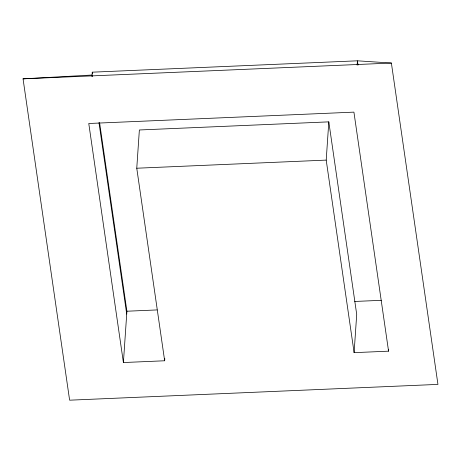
<?xml version="1.0" encoding="UTF-8"?>
<svg xmlns="http://www.w3.org/2000/svg" width="461" height="461" viewBox="0 0 461 461"><rect width="100%" height="100%" fill="white"/><g stroke="black" fill="none" stroke-linecap="round" stroke-linejoin="round"><path stroke-width="0.69" d="M91.975 76.457L92.263 72.175L357.419 60.812L391.383 63.048L437.95 384.399L69.617 400.188L23.05 78.837L92.073 75.034L92.275 76.457M164.808 358.646L164.663 360.773L123.404 362.542L126.908 311.221L99.588 122.689M164.663 360.773L136.761 168.225L139.366 129.979L328.808 121.86L356.71 314.408L354.106 352.653L388.565 351.173L388.658 349.749M354.106 352.653L326.204 160.105L328.808 121.86M357.131 65.087L357.419 60.812L358.041 65.082M23.05 78.837L391.383 63.048M136.761 168.225L326.204 160.105M126.908 311.221L157.086 309.93M354.693 301.459L381.282 300.318M388.565 351.173L353.921 112.132L88.766 123.496L123.404 362.542M92.263 72.175L92.471 73.599M98.977 122.701L126.712 314.079"/></g></svg>
